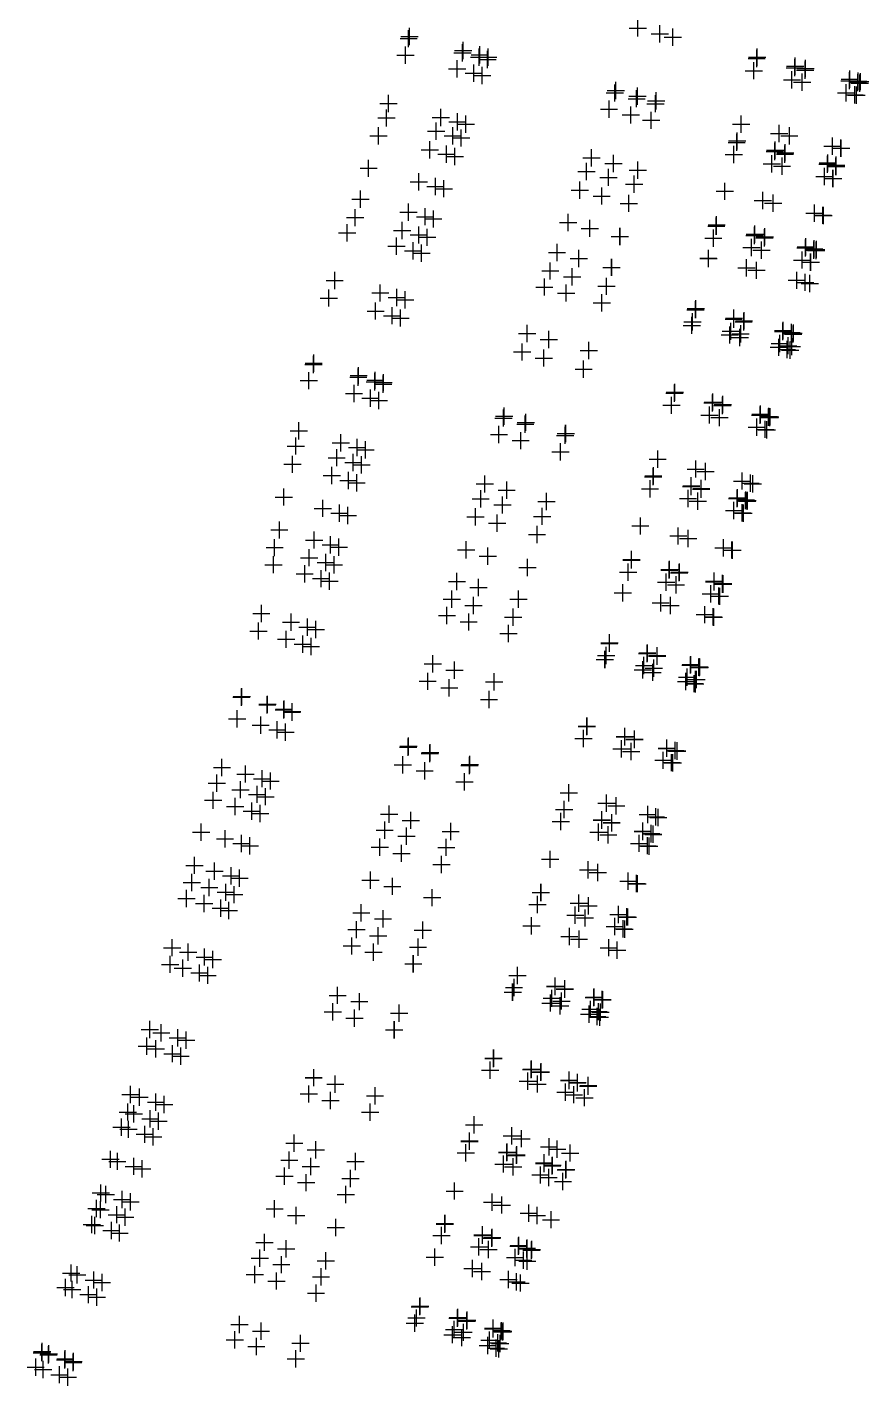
# Model space of a CAD drawing. Header units: metres. Extents: x 107442 to 107761, y 6433710 to 6434563.
# Drawn here: x 107638.7 to 107736.4, y 6434310.7 to 6434467.6 of the extents above; entities that cross this region are included whole.
import ezdxf

# ---------------------------------------------------------------- set-up
doc = ezdxf.new("R2010")
doc.units = ezdxf.units.M
doc.header["$PDMODE"] = 2
doc.header["$PDSIZE"] = 1

msp = doc.modelspace()

# ---------------------------------------------------------------- linework, layer by layer
for p in [(107709.6, 6434467.5, 91.49), (107683, 6434466.27, 89.82), (107683.11, 6434466.52, 89.81), (107712.14, 6434466.84, 92.15), (107713.65, 6434466.45, 91.6), (107713.66, 6434466.44, 92.19), (107713.66, 6434466.44, 92.19), (107713.66, 6434466.44, 92.19), (107713.66, 6434466.44, 92.19), (107682.63, 6434464.36, 89.77), (107689.25, 6434464.62, 88.2), (107689.25, 6434464.62, 88.2), (107689.34, 6434464.89, 88.2), (107689.34, 6434464.89, 88.2), (107691.27, 6434464.38, 87.7), (107691.27, 6434464.38, 87.7), (107691.18, 6434464.11, 87.7), (107691.18, 6434464.11, 87.7), (107692.15, 6434463.86, 87.7), (107692.15, 6434463.86, 87.7), (107692.24, 6434464.13, 87.7), (107692.24, 6434464.13, 87.7), (107723.39, 6434463.96, 92.32), (107723.39, 6434463.96, 92.32), (107723.39, 6434463.96, 92.32), (107723.39, 6434463.96, 92.32), (107723.39, 6434463.96, 91.73), (107723.43, 6434464.13, 92.32), (107723.43, 6434464.13, 92.32), (107723.43, 6434464.13, 92.32), (107723.43, 6434464.13, 92.32), (107723.43, 6434464.13, 91.73), (107727.82, 6434462.9, 92.25), (107727.86, 6434463.08, 92.25), (107729.04, 6434462.8, 91.64), (107688.63, 6434462.76, 88.22), (107688.63, 6434462.76, 88.22), (107690.56, 6434462.25, 87.72), (107690.56, 6434462.25, 87.72), (107691.52, 6434461.99, 87.72), (107691.52, 6434461.99, 87.72), (107723.05, 6434462.55, 92.33), (107723.05, 6434462.55, 92.33), (107723.05, 6434462.55, 92.33), (107723.05, 6434462.55, 92.33), (107723.06, 6434462.55, 91.74), (107727.48, 6434461.49, 92.27), (107729, 6434462.62, 91.65), (107734.15, 6434461.39, 89), (107734.15, 6434461.39, 89), (107734.2, 6434461.57, 89), (107734.2, 6434461.57, 89), (107735.17, 6434461.34, 89.5), (107735.17, 6434461.34, 89.5), (107735.42, 6434461.28, 89.62), (107706.93, 6434459.96, 91.52), (107707.03, 6434460.26, 91.52), (107728.67, 6434461.21, 91.66), (107733.78, 6434459.99, 89.03), (107733.78, 6434459.99, 89.03), (107734.76, 6434459.76, 89.53), (107734.76, 6434459.76, 89.53), (107734.96, 6434459.71, 89.63), (107735.12, 6434461.16, 89.5), (107735.12, 6434461.16, 89.5), (107735.36, 6434461.11, 89.62), (107680.66, 6434458.75, 89.86), (107706.25, 6434458.09, 91.53), (107709.46, 6434459.3, 92.18), (107709.57, 6434459.6, 92.18), (107711.64, 6434458.72, 92.24), (107711.64, 6434458.72, 92.24), (107711.64, 6434458.72, 92.24), (107711.64, 6434458.72, 92.24), (107711.64, 6434458.72, 91.65), (107711.72, 6434459.04, 92.23), (107711.72, 6434459.04, 92.23), (107711.72, 6434459.04, 92.23), (107711.72, 6434459.04, 92.23), (107711.72, 6434459.04, 91.64), (107680.43, 6434457.06, 89.79), (107686.73, 6434457.12, 88.28), (107686.73, 6434457.12, 88.28), (107688.67, 6434456.61, 87.78), (107688.67, 6434456.61, 87.78), (107708.79, 6434457.41, 92.19), (107711.13, 6434456.79, 92.25), (107711.13, 6434456.79, 92.25), (107711.13, 6434456.79, 92.25), (107711.13, 6434456.79, 92.25), (107711.13, 6434456.79, 91.66), (107679.5, 6434454.98, 89.87), (107686.19, 6434455.52, 88.3), (107686.19, 6434455.52, 88.3), (107688.12, 6434455, 87.8), (107688.12, 6434455, 87.8), (107689.63, 6434456.35, 87.78), (107689.63, 6434456.35, 87.78), (107721.57, 6434456.34, 92.39), (107721.57, 6434456.34, 92.39), (107721.57, 6434456.34, 92.39), (107721.58, 6434456.34, 92.39), (107721.58, 6434456.34, 91.8), (107726, 6434455.27, 92.33), (107727.18, 6434454.99, 91.72), (107685.46, 6434453.37, 88.32), (107685.46, 6434453.37, 88.32), (107689.09, 6434454.74, 87.8), (107689.09, 6434454.74, 87.8), (107721.07, 6434454.23, 92.41), (107721.07, 6434454.23, 92.41), (107721.07, 6434454.23, 92.41), (107721.07, 6434454.23, 92.41), (107721.07, 6434454.23, 91.82), (107721.11, 6434454.39, 92.4), (107721.11, 6434454.39, 92.41), (107721.11, 6434454.39, 92.41), (107721.11, 6434454.39, 92.4), (107721.11, 6434454.39, 91.82), (107732.17, 6434453.79, 89.16), (107732.17, 6434453.79, 89.16), (107733.14, 6434453.56, 89.66), (107733.14, 6434453.56, 89.66), (107733.21, 6434453.54, 89.7), (107687.39, 6434452.85, 87.82), (107687.39, 6434452.85, 87.82), (107688.36, 6434452.59, 87.82), (107688.36, 6434452.59, 87.82), (107704.22, 6434452.44, 91.56), (107720.73, 6434452.82, 92.42), (107720.73, 6434452.82, 92.42), (107720.73, 6434452.82, 92.42), (107720.73, 6434452.82, 92.42), (107720.73, 6434452.82, 91.83), (107725.49, 6434453.16, 92.35), (107725.53, 6434453.32, 92.35), (107726.67, 6434452.87, 91.74), (107726.71, 6434453.03, 91.74), (107731.65, 6434451.84, 89.2), (107731.65, 6434451.84, 89.2), (107678.36, 6434451.22, 89.87), (107703.65, 6434450.85, 91.57), (107706.76, 6434451.77, 92.22), (107709.59, 6434451.01, 91.7), (107709.6, 6434451.01, 92.29), (107709.6, 6434451.01, 92.29), (107709.6, 6434451.01, 92.29), (107709.6, 6434451.01, 92.29), (107725.15, 6434451.75, 92.36), (107726.33, 6434451.47, 91.76), (107731.24, 6434450.28, 89.23), (107731.24, 6434450.28, 89.23), (107731.61, 6434451.68, 89.2), (107731.61, 6434451.68, 89.2), (107732.58, 6434451.44, 89.7), (107732.58, 6434451.44, 89.7), (107732.6, 6434451.44, 89.71), (107732.62, 6434451.6, 89.7), (107732.62, 6434451.6, 89.7), (107732.63, 6434451.6, 89.69), (107684.18, 6434449.64, 88.36), (107684.18, 6434449.64, 88.36), (107686.11, 6434449.11, 87.86), (107686.11, 6434449.11, 87.86), (107687.08, 6434448.85, 87.86), (107687.08, 6434448.85, 87.86), (107702.86, 6434448.69, 91.58), (107706.18, 6434450.17, 92.22), (107709.16, 6434449.37, 92.3), (107709.16, 6434449.37, 92.3), (107709.16, 6434449.37, 92.3), (107709.16, 6434449.37, 92.3), (107709.16, 6434449.37, 91.71), (107732.21, 6434450.04, 89.73), (107732.21, 6434450.04, 89.73), (107732.28, 6434450.03, 89.76), (107677.41, 6434447.63, 89.84), (107705.4, 6434448, 92.23), (107708.56, 6434447.15, 92.32), (107708.56, 6434447.15, 91.73), (107708.57, 6434447.15, 92.32), (107708.57, 6434447.15, 92.32), (107708.57, 6434447.15, 92.32), (107719.69, 6434448.55, 92.46), (107719.69, 6434448.55, 92.46), (107719.69, 6434448.55, 92.46), (107719.69, 6434448.55, 92.46), (107719.69, 6434448.55, 91.87), (107724.11, 6434447.47, 92.4), (107725.29, 6434447.18, 91.8), (107682.98, 6434446.12, 88.4), (107682.98, 6434446.12, 88.4), (107684.91, 6434445.6, 87.9), (107684.91, 6434445.6, 87.9), (107730.11, 6434446, 89.32), (107730.11, 6434446, 89.32), (107731.08, 6434445.76, 89.82), (107731.08, 6434445.76, 89.82), (107731.13, 6434445.75, 89.84), (107676.8, 6434445.49, 89.83), (107682.24, 6434444, 88.42), (107682.24, 6434444, 88.42), (107685.87, 6434445.34, 87.9), (107685.87, 6434445.34, 87.9), (107701.5, 6434444.94, 91.6), (107704.03, 6434444.25, 92.25), (107718.7, 6434444.51, 92.49), (107718.71, 6434444.51, 92.49), (107718.71, 6434444.51, 92.49), (107718.71, 6434444.51, 92.49), (107718.71, 6434444.51, 91.9), (107718.74, 6434444.66, 92.49), (107718.74, 6434444.66, 92.49), (107718.74, 6434444.66, 92.49), (107718.74, 6434444.66, 92.49), (107718.74, 6434444.66, 91.9), (107675.87, 6434443.74, 89.93), (107684.17, 6434443.48, 87.92), (107684.17, 6434443.48, 87.92), (107685.14, 6434443.21, 87.92), (107685.14, 6434443.21, 87.92), (107707.52, 6434443.3, 91.75), (107707.53, 6434443.3, 92.34), (107707.53, 6434443.3, 92.34), (107707.53, 6434443.3, 92.34), (107707.53, 6434443.3, 92.34), (107718.36, 6434443.11, 92.51), (107718.36, 6434443.11, 92.51), (107718.36, 6434443.11, 92.51), (107718.36, 6434443.11, 92.51), (107718.36, 6434443.11, 91.92), (107723.13, 6434443.43, 92.44), (107723.16, 6434443.57, 92.44), (107724.3, 6434443.14, 91.84), (107724.33, 6434443.28, 91.84), (107681.6, 6434442.17, 88.44), (107681.6, 6434442.17, 88.44), (107683.53, 6434441.63, 87.94), (107683.53, 6434441.63, 87.94), (107684.49, 6434441.37, 87.94), (107684.49, 6434441.37, 87.94), (107700.22, 6434441.44, 91.62), (107722.78, 6434442.02, 92.46), (107723.95, 6434441.73, 91.86), (107729.04, 6434441.97, 89.4), (107729.04, 6434441.97, 89.4), (107729.08, 6434442.11, 89.4), (107729.08, 6434442.11, 89.4), (107730.01, 6434441.73, 89.9), (107730.01, 6434441.73, 89.9), (107730.05, 6434441.87, 89.9), (107730.05, 6434441.87, 89.9), (107730.28, 6434441.67, 89.76), (107730.28, 6434441.67, 89.76), (107730.28, 6434441.67, 89.76), (107730.31, 6434441.81, 89.76), (107730.31, 6434441.81, 89.76), (107730.31, 6434441.81, 89.76), (107699.44, 6434439.3, 91.63), (107702.75, 6434440.75, 92.27), (107706.55, 6434439.72, 92.37), (107706.55, 6434439.72, 91.78), (107706.56, 6434439.72, 92.37), (107706.56, 6434439.72, 92.37), (107706.56, 6434439.72, 92.37), (107717.78, 6434440.77, 92.53), (107717.78, 6434440.76, 92.53), (107717.78, 6434440.76, 92.53), (107717.78, 6434440.76, 92.53), (107717.79, 6434440.76, 91.94), (107722.2, 6434439.67, 92.48), (107723.37, 6434439.38, 91.88), (107728.66, 6434440.57, 89.43), (107728.66, 6434440.57, 89.43), (107729.64, 6434440.33, 89.93), (107729.64, 6434440.33, 89.93), (107729.67, 6434440.32, 89.95), (107674.42, 6434438.2, 89.87), (107701.97, 6434438.61, 92.28), (107728.04, 6434438.22, 89.48), (107728.04, 6434438.22, 89.48), (107729.01, 6434437.98, 89.98), (107729.01, 6434437.98, 89.98), (107729.01, 6434437.98, 89.98), (107729.55, 6434437.84, 89.7), (107729.55, 6434437.84, 89.7), (107673.74, 6434436.16, 89.94), (107679.71, 6434436.75, 88.5), (107679.71, 6434436.75, 88.5), (107681.63, 6434436.21, 88), (107681.63, 6434436.21, 88), (107698.75, 6434437.44, 91.64), (107701.28, 6434436.74, 92.29), (107705.95, 6434437.52, 91.8), (107705.96, 6434437.52, 92.39), (107705.96, 6434437.52, 92.39), (107705.96, 6434437.52, 92.39), (107705.96, 6434437.52, 92.39), (107679.17, 6434434.65, 88.53), (107679.17, 6434434.65, 88.53), (107682.6, 6434435.95, 88), (107682.6, 6434435.95, 88), (107705.43, 6434435.6, 92.4), (107705.43, 6434435.6, 92.4), (107705.43, 6434435.6, 92.4), (107705.43, 6434435.6, 92.4), (107705.43, 6434435.6, 91.81), (107716.3, 6434434.81, 92.59), (107716.3, 6434434.81, 92.59), (107716.3, 6434434.81, 92.59), (107716.3, 6434434.81, 92.59), (107716.31, 6434434.81, 92), (107716.33, 6434434.93, 92.59), (107716.33, 6434434.93, 92.59), (107716.33, 6434434.93, 92.59), (107716.33, 6434434.93, 92.59), (107716.34, 6434434.93, 92), (107681.09, 6434434.11, 88.03), (107681.09, 6434434.11, 88.03), (107682.05, 6434433.84, 88.03), (107682.05, 6434433.84, 88.03), (107715.85, 6434432.99, 92.61), (107715.85, 6434432.99, 92.61), (107715.85, 6434432.99, 92.61), (107715.85, 6434432.99, 92.61), (107715.85, 6434432.99, 92.02), (107715.95, 6434433.4, 92.6), (107715.95, 6434433.4, 92.6), (107715.95, 6434433.4, 92.6), (107715.95, 6434433.4, 92.6), (107715.95, 6434433.4, 92.01), (107720.72, 6434433.7, 92.55), (107720.75, 6434433.83, 92.55), (107721.88, 6434433.41, 91.95), (107721.92, 6434433.53, 91.95), (107696.75, 6434432.05, 91.67), (107720.26, 6434431.87, 92.57), (107720.37, 6434432.3, 92.56), (107721.43, 6434431.58, 91.97), (107721.53, 6434432, 91.96), (107726.44, 6434432.27, 89.6), (107726.44, 6434432.27, 89.6), (107726.47, 6434432.4, 89.6), (107726.47, 6434432.4, 89.6), (107727.41, 6434432.03, 90.1), (107727.41, 6434432.03, 90.1), (107727.44, 6434432.15, 90.1), (107727.44, 6434432.15, 90.1), (107727.62, 6434431.98, 89.99), (107727.66, 6434432.1, 89.99), (107696.16, 6434429.9, 91.69), (107699.28, 6434431.35, 92.33), (107703.91, 6434430.08, 91.86), (107703.91, 6434430.07, 92.45), (107703.91, 6434430.07, 92.45), (107703.91, 6434430.07, 92.45), (107703.91, 6434430.07, 92.45), (107725.94, 6434430.44, 89.64), (107725.94, 6434430.44, 89.64), (107726.06, 6434430.87, 89.63), (107726.06, 6434430.87, 89.63), (107726.91, 6434430.19, 90.14), (107726.91, 6434430.19, 90.14), (107726.91, 6434430.19, 90.14), (107727.03, 6434430.63, 90.13), (107727.03, 6434430.63, 90.13), (107727.28, 6434430.1, 89.95), (107727.28, 6434430.1, 89.95), (107727.47, 6434430.52, 89.9), (107671.95, 6434428.44, 89.98), (107671.98, 6434428.61, 89.98), (107698.69, 6434429.2, 92.34), (107677.16, 6434426.98, 88.62), (107677.16, 6434426.98, 88.62), (107677.2, 6434427.15, 88.62), (107677.2, 6434427.15, 88.62), (107703.31, 6434427.91, 91.87), (107703.31, 6434427.9, 92.46), (107703.31, 6434427.9, 92.46), (107703.31, 6434427.9, 92.46), (107703.31, 6434427.9, 92.46), (107671.42, 6434426.57, 90.01), (107679.08, 6434426.43, 88.12), (107679.08, 6434426.43, 88.12), (107679.13, 6434426.61, 88.12), (107679.13, 6434426.61, 88.12), (107680.04, 6434426.16, 88.12), (107680.04, 6434426.16, 88.12), (107680.09, 6434426.34, 88.12), (107680.09, 6434426.34, 88.12), (107713.88, 6434425.22, 92.69), (107713.89, 6434425.22, 92.69), (107713.89, 6434425.22, 92.69), (107713.89, 6434425.22, 92.69), (107713.89, 6434425.22, 92.1), (107676.66, 6434425.09, 88.65), (107676.66, 6434425.09, 88.65), (107678.58, 6434424.54, 88.15), (107678.58, 6434424.54, 88.15), (107679.54, 6434424.27, 88.15), (107679.54, 6434424.27, 88.15), (107713.5, 6434423.71, 92.7), (107713.5, 6434423.71, 92.7), (107713.5, 6434423.71, 92.7), (107713.5, 6434423.71, 92.7), (107713.5, 6434423.71, 92.11), (107713.86, 6434425.11, 92.69), (107713.86, 6434425.11, 92.69), (107713.86, 6434425.11, 92.69), (107713.86, 6434425.11, 92.69), (107713.86, 6434425.11, 92.1), (107718.27, 6434423.98, 92.65), (107718.3, 6434424.09, 92.65), (107719.43, 6434423.68, 92.06), (107719.46, 6434423.79, 92.05), (107694.02, 6434422.23, 91.75), (107694.08, 6434422.44, 91.75), (107717.91, 6434422.58, 92.67), (107719.07, 6434422.28, 92.07), (107723.8, 6434422.57, 89.8), (107723.8, 6434422.57, 89.8), (107723.83, 6434422.67, 89.8), (107723.83, 6434422.67, 89.8), (107724.77, 6434422.32, 90.3), (107724.77, 6434422.32, 90.3), (107724.8, 6434422.42, 90.3), (107724.8, 6434422.42, 90.3), (107724.92, 6434422.28, 90.38), (107724.95, 6434422.39, 90.38), (107670.26, 6434420.75, 89.98), (107696.54, 6434421.52, 92.41), (107696.6, 6434421.73, 92.41), (107701.22, 6434420.44, 91.94), (107701.23, 6434420.44, 92.52), (107701.23, 6434420.44, 92.53), (107701.23, 6434420.44, 92.53), (107701.23, 6434420.44, 92.52), (107723.41, 6434421.17, 89.83), (107723.41, 6434421.17, 89.83), (107724.38, 6434420.92, 90.33), (107724.38, 6434420.92, 90.33), (107724.57, 6434420.87, 90.42), (107669.91, 6434418.98, 89.97), (107675.12, 6434419.36, 88.72), (107675.12, 6434419.36, 88.72), (107693.48, 6434420.32, 91.77), (107696, 6434419.61, 92.42), (107701.16, 6434420.22, 91.94), (107701.17, 6434420.22, 92.53), (107701.17, 6434420.22, 92.53), (107701.17, 6434420.22, 92.53), (107701.17, 6434420.22, 92.53), (107674.65, 6434417.63, 88.74), (107674.65, 6434417.63, 88.74), (107677.04, 6434418.81, 88.22), (107677.04, 6434418.81, 88.22), (107678.01, 6434418.53, 88.22), (107678.01, 6434418.53, 88.22), (107700.62, 6434418.3, 91.95), (107700.63, 6434418.3, 92.54), (107700.63, 6434418.3, 92.54), (107700.63, 6434418.3, 92.54), (107700.63, 6434418.3, 92.54), (107711.9, 6434417.45, 92.77), (107711.9, 6434417.45, 92.77), (107711.9, 6434417.45, 92.77), (107711.9, 6434417.45, 92.77), (107711.9, 6434417.45, 92.18), (107669.53, 6434416.86, 89.95), (107676.58, 6434417.08, 88.24), (107676.58, 6434417.08, 88.24), (107677.54, 6434416.8, 88.24), (107677.54, 6434416.8, 88.24), (107716.31, 6434416.31, 92.74), (107717.46, 6434416.02, 92.15), (107674.09, 6434415.55, 88.77), (107674.09, 6434415.55, 88.77), (107676.01, 6434414.99, 88.27), (107676.01, 6434414.99, 88.27), (107676.97, 6434414.72, 88.27), (107676.97, 6434414.72, 88.27), (107691.85, 6434414.58, 91.82), (107711.37, 6434415.42, 92.79), (107711.38, 6434415.42, 92.79), (107711.38, 6434415.42, 92.79), (107711.38, 6434415.42, 92.79), (107711.38, 6434415.42, 92.2), (107711.4, 6434415.51, 92.79), (107711.4, 6434415.51, 92.79), (107711.4, 6434415.51, 92.79), (107711.4, 6434415.51, 92.79), (107711.4, 6434415.51, 92.2), (107715.78, 6434414.28, 92.77), (107715.8, 6434414.37, 92.76), (107721.7, 6434414.92, 89.96), (107721.7, 6434414.92, 89.96), (107722.67, 6434414.67, 90.46), (107722.67, 6434414.67, 90.46), (107722.95, 6434414.6, 90.6), (107668.52, 6434413.06, 89.99), (107691.36, 6434412.86, 91.83), (107694.38, 6434413.86, 92.47), (107711.01, 6434414.02, 92.8), (107711.01, 6434414.02, 92.81), (107711.01, 6434414.02, 92.81), (107711.01, 6434414.02, 92.8), (107711.01, 6434414.02, 92.22), (107715.42, 6434412.88, 92.78), (107716.57, 6434412.58, 92.19), (107716.94, 6434413.98, 92.17), (107716.96, 6434414.07, 92.17), (107721.13, 6434412.89, 90), (107721.13, 6434412.89, 90), (107721.16, 6434412.98, 90), (107721.16, 6434412.98, 90), (107722.1, 6434412.64, 90.5), (107722.1, 6434412.64, 90.5), (107722.13, 6434412.72, 90.5), (107722.13, 6434412.72, 90.5), (107722.29, 6434412.59, 90.6), (107722.32, 6434412.67, 90.6), (107673.05, 6434411.75, 88.81), (107673.05, 6434411.75, 88.81), (107674.97, 6434411.19, 88.31), (107674.97, 6434411.19, 88.31), (107693.88, 6434412.14, 92.49), (107698.99, 6434412.54, 92.59), (107698.99, 6434412.54, 92), (107699, 6434412.54, 92.59), (107699, 6434412.54, 92.59), (107699, 6434412.54, 92.59), (107720.75, 6434411.49, 90.03), (107720.75, 6434411.49, 90.03), (107721.71, 6434411.24, 90.53), (107721.71, 6434411.24, 90.53), (107721.85, 6434411.2, 90.6), (107675.93, 6434410.91, 88.31), (107675.93, 6434410.91, 88.31), (107690.76, 6434410.76, 91.85), (107693.28, 6434410.03, 92.51), (107698.5, 6434410.82, 92.61), (107698.5, 6434410.82, 92.61), (107698.5, 6434410.82, 92.61), (107698.5, 6434410.82, 92.61), (107698.5, 6434410.82, 92.02), (107709.89, 6434409.7, 92.85), (107709.89, 6434409.7, 92.85), (107709.89, 6434409.7, 92.85), (107709.89, 6434409.7, 92.85), (107709.89, 6434409.7, 92.26), (107668, 6434409.24, 89.91), (107672.03, 6434408.07, 88.86), (107672.03, 6434408.07, 88.86), (107697.9, 6434408.71, 92.04), (107697.9, 6434408.7, 92.63), (107697.9, 6434408.7, 92.63), (107697.9, 6434408.7, 92.63), (107697.9, 6434408.7, 92.63), (107714.29, 6434408.54, 92.83), (107715.44, 6434408.24, 92.24), (107667.45, 6434407.19, 89.93), (107673.95, 6434407.52, 88.36), (107673.95, 6434407.52, 88.36), (107674.91, 6434407.24, 88.36), (107674.91, 6434407.24, 88.36), (107689.67, 6434406.94, 91.89), (107719.54, 6434407.16, 90.12), (107719.54, 6434407.16, 90.12), (107720.51, 6434406.91, 90.62), (107720.51, 6434406.91, 90.62), (107720.58, 6434406.89, 90.65), (107667.33, 6434405.21, 89.85), (107671.46, 6434406.02, 88.89), (107671.46, 6434406.02, 88.89), (107673.38, 6434405.46, 88.39), (107673.38, 6434405.46, 88.39), (107674.34, 6434405.18, 88.39), (107674.34, 6434405.18, 88.39), (107692.18, 6434406.21, 92.55), (107696.79, 6434404.87, 92.08), (107696.8, 6434404.87, 92.66), (107696.8, 6434404.87, 92.67), (107696.8, 6434404.87, 92.67), (107696.8, 6434404.87, 92.66), (107708.85, 6434405.75, 92.9), (107708.85, 6434405.75, 92.9), (107708.85, 6434405.75, 92.9), (107708.85, 6434405.75, 92.9), (107708.85, 6434405.75, 92.31), (107708.87, 6434405.82, 92.9), (107708.87, 6434405.82, 92.9), (107708.87, 6434405.82, 92.9), (107708.87, 6434405.82, 92.9), (107708.87, 6434405.82, 92.31), (107670.94, 6434404.15, 88.91), (107670.94, 6434404.15, 88.91), (107672.86, 6434403.59, 88.41), (107672.86, 6434403.59, 88.41), (107673.82, 6434403.3, 88.41), (107673.82, 6434403.3, 88.41), (107688.61, 6434403.27, 91.92), (107708.48, 6434404.35, 92.91), (107708.48, 6434404.35, 92.91), (107708.48, 6434404.35, 92.91), (107708.48, 6434404.35, 92.91), (107708.48, 6434404.35, 92.32), (107712.88, 6434403.18, 92.9), (107713.25, 6434404.59, 92.88), (107713.27, 6434404.66, 92.88), (107714.4, 6434404.28, 92.29), (107714.42, 6434404.35, 92.29), (107718.44, 6434403.22, 90.2), (107718.44, 6434403.22, 90.2), (107718.46, 6434403.29, 90.2), (107718.46, 6434403.29, 90.2), (107691.12, 6434402.55, 92.58), (107707.85, 6434401.95, 92.94), (107707.85, 6434401.95, 92.94), (107707.85, 6434401.95, 92.94), (107707.85, 6434401.95, 92.94), (107707.85, 6434401.94, 92.35), (107714.03, 6434402.88, 92.31), (107718.05, 6434401.82, 90.23), (107718.05, 6434401.82, 90.23), (107719.41, 6434402.96, 90.7), (107719.41, 6434402.96, 90.7), (107719.43, 6434403.03, 90.7), (107719.43, 6434403.03, 90.7), (107719.49, 6434402.94, 90.74), (107719.51, 6434403.01, 90.74), (107688, 6434401.2, 91.94), (107690.52, 6434400.47, 92.6), (107695.73, 6434401.21, 92.11), (107695.74, 6434401.21, 92.7), (107695.74, 6434401.21, 92.7), (107695.74, 6434401.21, 92.7), (107695.74, 6434401.21, 92.7), (107712.25, 6434400.77, 92.93), (107713.39, 6434400.47, 92.34), (107719.01, 6434401.57, 90.73), (107719.01, 6434401.57, 90.73), (107719.11, 6434401.54, 90.78), (107665.91, 6434399.54, 89.88), (107669.35, 6434398.53, 88.98), (107669.35, 6434398.53, 88.98), (107687.45, 6434399.3, 91.96), (107689.97, 6434398.56, 92.62), (107695.13, 6434399.12, 92.72), (107695.13, 6434399.12, 92.72), (107695.13, 6434399.12, 92.72), (107695.13, 6434399.12, 92.13), (107695.14, 6434399.12, 92.72), (107717.37, 6434399.41, 90.28), (107717.37, 6434399.41, 90.28), (107718.34, 6434399.15, 90.78), (107718.34, 6434399.15, 90.78), (107718.41, 6434399.13, 90.82), (107665.57, 6434397.51, 89.85), (107671.27, 6434397.97, 88.48), (107671.27, 6434397.97, 88.48), (107672.23, 6434397.69, 88.48), (107672.23, 6434397.69, 88.48), (107694.57, 6434397.21, 92.15), (107694.58, 6434397.21, 92.74), (107694.58, 6434397.21, 92.74), (107694.58, 6434397.21, 92.74), (107694.58, 6434397.21, 92.74), (107668.79, 6434396.55, 89.01), (107668.79, 6434396.55, 89.01), (107670.71, 6434395.98, 88.51), (107670.71, 6434395.98, 88.51), (107671.67, 6434395.7, 88.51), (107671.67, 6434395.7, 88.51), (107706.29, 6434396.08, 93.01), (107706.29, 6434396.08, 93.01), (107706.29, 6434396.08, 93.01), (107706.29, 6434396.08, 93.01), (107706.29, 6434396.08, 92.42), (107706.3, 6434396.14, 93.01), (107706.3, 6434396.14, 93.01), (107706.3, 6434396.14, 93.01), (107706.3, 6434396.14, 93.01), (107706.3, 6434396.14, 92.42), (107705.78, 6434394.2, 93.03), (107705.78, 6434394.2, 93.03), (107705.78, 6434394.2, 93.03), (107705.78, 6434394.2, 93.03), (107705.79, 6434394.2, 92.44), (107705.91, 6434394.68, 93.03), (107705.91, 6434394.68, 93.03), (107705.91, 6434394.68, 93.03), (107705.91, 6434394.68, 93.03), (107705.91, 6434394.68, 92.44), (107710.68, 6434394.9, 93), (107710.7, 6434394.96, 93), (107711.83, 6434394.6, 92.41), (107711.84, 6434394.65, 92.41), (107685.81, 6434393.7, 92.02), (107688.32, 6434392.96, 92.67), (107710.18, 6434393.01, 93.03), (107710.31, 6434393.5, 93.02), (107711.32, 6434392.71, 92.44), (107711.45, 6434393.2, 92.43), (107715.71, 6434393.56, 90.4), (107715.71, 6434393.56, 90.4), (107715.73, 6434393.61, 90.4), (107715.73, 6434393.61, 90.4), (107716.68, 6434393.3, 90.9), (107716.68, 6434393.3, 90.9), (107716.7, 6434393.35, 90.9), (107716.7, 6434393.35, 90.9), (107716.77, 6434393.27, 90.95), (107716.79, 6434393.33, 90.95), (107685.21, 6434391.67, 92.04), (107687.72, 6434390.92, 92.69), (107692.93, 6434391.61, 92.79), (107692.93, 6434391.61, 92.79), (107692.93, 6434391.61, 92.79), (107692.93, 6434391.61, 92.79), (107692.93, 6434391.61, 92.2), (107715.18, 6434391.66, 90.44), (107715.18, 6434391.66, 90.44), (107715.32, 6434392.16, 90.43), (107715.32, 6434392.16, 90.43), (107716.14, 6434391.4, 90.94), (107716.14, 6434391.4, 90.94), (107716.27, 6434391.37, 91.01), (107716.28, 6434391.9, 90.93), (107716.28, 6434391.9, 90.93), (107716.41, 6434391.87, 90.99), (107663.59, 6434389.84, 89.88), (107663.63, 6434389.89, 89.88), (107692.33, 6434389.56, 92.81), (107692.33, 6434389.56, 92.81), (107692.33, 6434389.56, 92.81), (107692.33, 6434389.56, 92.81), (107692.33, 6434389.56, 92.22), (107666.6, 6434388.94, 89.1), (107666.6, 6434388.94, 89.1), (107666.62, 6434389, 89.1), (107666.62, 6434389, 89.1), (107668.51, 6434388.36, 88.6), (107668.51, 6434388.36, 88.6), (107668.54, 6434388.43, 88.6), (107668.54, 6434388.43, 88.6), (107669.47, 6434388.08, 88.6), (107669.47, 6434388.08, 88.6), (107669.49, 6434388.15, 88.6), (107669.49, 6434388.15, 88.6), (107663.09, 6434387.33, 89.82), (107665.83, 6434386.57, 89.11), (107665.83, 6434386.57, 89.11), (107667.76, 6434386.03, 88.61), (107667.76, 6434386.03, 88.61), (107703.68, 6434386.43, 93.13), (107703.68, 6434386.43, 93.13), (107703.68, 6434386.43, 93.13), (107703.68, 6434386.43, 93.13), (107703.69, 6434386.46, 93.13), (107703.69, 6434386.46, 93.13), (107703.69, 6434386.46, 93.13), (107703.69, 6434386.46, 93.13), (107703.69, 6434386.43, 92.54), (107703.7, 6434386.46, 92.54), (107668.72, 6434385.77, 88.61), (107668.72, 6434385.77, 88.61), (107703.3, 6434385.03, 93.15), (107703.3, 6434385.03, 93.15), (107703.3, 6434385.03, 93.15), (107703.3, 6434385.03, 93.15), (107703.3, 6434385.03, 92.56), (107708.07, 6434385.22, 93.13), (107708.08, 6434385.26, 93.13), (107709.21, 6434384.91, 92.54), (107709.22, 6434384.95, 92.54), (107682.94, 6434384.04, 92.12), (107682.97, 6434384.14, 92.12), (107685.45, 6434383.29, 92.77), (107685.49, 6434383.39, 92.77), (107707.69, 6434383.83, 93.15), (107708.83, 6434383.52, 92.56), (107712.95, 6434383.89, 90.6), (107712.95, 6434383.89, 90.6), (107712.97, 6434383.93, 90.6), (107712.97, 6434383.93, 90.6), (107713.92, 6434383.62, 91.1), (107713.92, 6434383.62, 91.1), (107713.93, 6434383.66, 91.1), (107713.93, 6434383.66, 91.1), (107714.16, 6434383.56, 91.22), (107714.17, 6434383.6, 91.22), (107661.34, 6434381.67, 89.84), (107682.33, 6434381.99, 92.14), (107684.86, 6434381.28, 92.8), (107690.05, 6434381.91, 92.3), (107690.06, 6434381.91, 92.89), (107690.06, 6434381.91, 92.89), (107690.06, 6434381.91, 92.89), (107690.06, 6434381.91, 92.89), (107690.09, 6434382.02, 92.89), (107690.09, 6434382.02, 92.89), (107690.09, 6434382.02, 92.89), (107690.09, 6434382.02, 92.89), (107690.09, 6434382.02, 92.3), (107712.55, 6434382.5, 90.63), (107712.55, 6434382.5, 90.63), (107713.52, 6434382.23, 91.13), (107713.52, 6434382.23, 91.13), (107713.65, 6434382.2, 91.2), (107660.73, 6434379.86, 89.86), (107664.07, 6434380.91, 89.13), (107664.07, 6434380.91, 89.13), (107665.99, 6434380.37, 88.63), (107665.99, 6434380.37, 88.63), (107666.96, 6434380.1, 88.63), (107666.96, 6434380.1, 88.63), (107689.48, 6434380, 92.91), (107689.48, 6434380, 92.92), (107689.48, 6434380, 92.91), (107689.48, 6434380, 92.33), (107689.49, 6434380, 92.92), (107663.5, 6434379.09, 89.14), (107663.5, 6434379.09, 89.14), (107665.42, 6434378.55, 88.64), (107665.42, 6434378.55, 88.64), (107666.39, 6434378.28, 88.64), (107666.39, 6434378.28, 88.64), (107701.58, 6434378.73, 93.23), (107701.58, 6434378.73, 93.23), (107701.58, 6434378.73, 93.23), (107701.58, 6434378.73, 93.23), (107701.58, 6434378.73, 92.64), (107660.33, 6434377.86, 89.81), (107662.88, 6434377.14, 89.15), (107662.88, 6434377.14, 89.15), (107664.81, 6434376.6, 88.65), (107664.81, 6434376.6, 88.65), (107701.04, 6434376.8, 93.25), (107701.04, 6434376.8, 93.25), (107701.04, 6434376.8, 93.25), (107701.04, 6434376.78, 93.25), (107701.04, 6434376.78, 93.25), (107701.04, 6434376.78, 93.25), (107701.04, 6434376.78, 93.25), (107701.04, 6434376.78, 92.66), (107701.05, 6434376.8, 93.25), (107701.05, 6434376.8, 92.66), (107705.97, 6434377.52, 93.24), (107707.1, 6434377.21, 92.65), (107665.77, 6434376.33, 88.65), (107665.77, 6434376.33, 88.65), (107680.73, 6434376.24, 92.21), (107683.26, 6434375.53, 92.86), (107700.65, 6434375.39, 93.27), (107700.65, 6434375.39, 93.27), (107700.65, 6434375.39, 93.27), (107700.65, 6434375.39, 93.27), (107700.65, 6434375.39, 92.68), (107705.43, 6434375.59, 93.26), (107705.43, 6434375.56, 93.26), (107706.56, 6434375.27, 92.67), (107706.56, 6434375.25, 92.67), (107710.74, 6434376.21, 90.76), (107710.74, 6434376.21, 90.76), (107711.7, 6434375.94, 91.26), (107711.7, 6434375.94, 91.26), (107711.97, 6434375.87, 91.4), (107658.93, 6434374.17, 89.88), (107661.69, 6434373.39, 89.16), (107661.69, 6434373.39, 89.16), (107680.22, 6434374.4, 92.23), (107682.74, 6434373.7, 92.89), (107687.88, 6434374.24, 92.98), (107687.88, 6434374.24, 92.98), (107687.88, 6434374.24, 92.98), (107687.88, 6434374.24, 92.98), (107687.88, 6434374.24, 92.39), (107705.04, 6434374.17, 93.28), (107706.17, 6434373.85, 92.69), (107710.17, 6434374.25, 90.8), (107710.17, 6434374.25, 90.8), (107710.18, 6434374.27, 90.8), (107710.18, 6434374.27, 90.8), (107711.13, 6434373.98, 91.3), (107711.13, 6434373.98, 91.3), (107711.14, 6434374, 91.3), (107711.14, 6434374, 91.3), (107711.39, 6434373.93, 91.43), (107711.39, 6434373.91, 91.43), (107663.61, 6434372.84, 88.66), (107663.61, 6434372.84, 88.66), (107664.57, 6434372.57, 88.66), (107664.57, 6434372.57, 88.66), (107679.66, 6434372.41, 92.26), (107687.37, 6434372.4, 93.01), (107687.37, 6434372.4, 93.01), (107687.37, 6434372.4, 93.01), (107687.37, 6434372.4, 93.01), (107687.37, 6434372.4, 92.42), (107709.76, 6434372.86, 90.83), (107709.76, 6434372.86, 90.83), (107710.73, 6434372.59, 91.33), (107710.73, 6434372.59, 91.33), (107710.91, 6434372.54, 91.43), (107658.15, 6434370.31, 89.79), (107682.18, 6434371.7, 92.91), (107686.8, 6434370.4, 92.44), (107686.81, 6434370.4, 93.03), (107686.81, 6434370.4, 93.03), (107686.81, 6434370.4, 93.03), (107686.81, 6434370.4, 93.03), (107699.43, 6434371.01, 93.33), (107699.44, 6434371.01, 93.33), (107699.44, 6434371.01, 93.33), (107699.44, 6434371.01, 93.33), (107699.44, 6434371.01, 92.74), (107660.48, 6434369.64, 89.18), (107660.48, 6434369.64, 89.18), (107662.41, 6434369.1, 88.68), (107662.41, 6434369.1, 88.68), (107663.37, 6434368.82, 88.68), (107663.37, 6434368.82, 88.68), (107703.82, 6434369.78, 93.34), (107704.95, 6434369.47, 92.76), (107657.84, 6434368.31, 89.71), (107659.87, 6434367.73, 89.19), (107659.87, 6434367.73, 89.19), (107661.79, 6434367.18, 88.69), (107661.79, 6434367.18, 88.69), (107678.58, 6434368.59, 92.31), (107681.11, 6434367.87, 92.96), (107698.35, 6434367.15, 93.38), (107698.35, 6434367.15, 93.38), (107698.35, 6434367.15, 93.38), (107698.35, 6434367.15, 93.38), (107698.35, 6434367.15, 93.38), (107698.35, 6434367.15, 93.38), (107698.35, 6434367.15, 93.38), (107698.36, 6434367.15, 93.38), (107698.36, 6434367.15, 92.79), (107698.36, 6434367.15, 92.79), (107708.49, 6434368.48, 90.92), (107708.49, 6434368.48, 90.92), (107709.45, 6434368.21, 91.42), (107709.45, 6434368.21, 91.42), (107709.57, 6434368.18, 91.48), (107657.23, 6434366.47, 89.72), (107659.26, 6434365.89, 89.2), (107659.26, 6434365.89, 89.2), (107662.75, 6434366.91, 88.69), (107662.75, 6434366.91, 88.69), (107685.72, 6434366.56, 92.49), (107685.73, 6434366.56, 93.08), (107685.73, 6434366.56, 93.08), (107685.73, 6434366.56, 93.08), (107685.73, 6434366.56, 93.08), (107697.96, 6434365.76, 93.4), (107697.96, 6434365.76, 93.4), (107697.96, 6434365.76, 93.4), (107697.96, 6434365.75, 93.4), (107697.96, 6434365.75, 92.81), (107702.74, 6434365.92, 93.4), (107702.74, 6434365.91, 93.4), (107703.86, 6434365.6, 92.81), (107703.86, 6434365.6, 92.81), (107661.19, 6434365.33, 88.7), (107661.19, 6434365.33, 88.7), (107662.15, 6434365.06, 88.7), (107662.15, 6434365.06, 88.7), (107677.51, 6434364.81, 92.35), (107680.03, 6434364.09, 93.01), (107702.34, 6434364.52, 93.42), (107703.47, 6434364.2, 92.83), (107707.35, 6434364.62, 91), (107707.35, 6434364.62, 91), (107707.35, 6434364.61, 91), (107707.35, 6434364.61, 91), (107708.32, 6434364.35, 91.5), (107708.32, 6434364.35, 91.5), (107708.32, 6434364.34, 91.5), (107708.32, 6434364.34, 91.5), (107708.43, 6434364.31, 91.56), (107708.43, 6434364.31, 91.56), (107676.95, 6434362.85, 92.38), (107684.65, 6434362.78, 93.13), (107684.65, 6434362.78, 93.13), (107684.65, 6434362.78, 93.13), (107684.65, 6434362.78, 93.13), (107684.65, 6434362.78, 92.54), (107697.27, 6434363.3, 93.43), (107697.27, 6434363.3, 93.43), (107697.27, 6434363.3, 93.43), (107697.27, 6434363.3, 93.43), (107697.27, 6434363.3, 92.84), (107706.94, 6434363.22, 91.03), (107706.94, 6434363.22, 91.03), (107707.91, 6434362.95, 91.53), (107707.91, 6434362.95, 91.53), (107708.07, 6434362.91, 91.61), (107676.41, 6434360.95, 92.41), (107679.47, 6434362.13, 93.04), (107684.09, 6434360.81, 93.16), (107684.09, 6434360.81, 93.16), (107684.09, 6434360.81, 93.16), (107684.09, 6434360.81, 93.16), (107684.09, 6434360.81, 92.57), (107701.65, 6434362.05, 93.45), (107702.77, 6434361.73, 92.87), (107655.56, 6434360.75, 89.7), (107657.41, 6434360.22, 89.22), (107657.41, 6434360.22, 89.22), (107659.33, 6434359.67, 88.72), (107659.33, 6434359.67, 88.72), (107660.29, 6434359.39, 88.72), (107660.29, 6434359.39, 88.72), (107678.93, 6434360.22, 93.06), (107706.22, 6434360.75, 91.08), (107706.22, 6434360.75, 91.08), (107707.18, 6434360.48, 91.58), (107707.18, 6434360.48, 91.58), (107707.2, 6434360.47, 91.59), (107655.33, 6434358.82, 89.61), (107656.8, 6434358.38, 89.23), (107656.8, 6434358.38, 89.23), (107658.72, 6434357.82, 88.73), (107658.72, 6434357.82, 88.73), (107683.54, 6434358.89, 93.18), (107683.54, 6434358.89, 93.18), (107683.54, 6434358.89, 93.18), (107683.54, 6434358.89, 92.59), (107683.55, 6434358.89, 93.18), (107659.68, 6434357.54, 88.73), (107659.68, 6434357.54, 88.73), (107695.23, 6434356.14, 93.53), (107695.23, 6434356.13, 93.53), (107695.23, 6434356.13, 93.53), (107695.23, 6434356.13, 93.53), (107695.23, 6434356.13, 92.94), (107695.62, 6434357.51, 93.52), (107695.63, 6434357.53, 93.51), (107695.63, 6434357.53, 93.52), (107695.63, 6434357.53, 93.51), (107695.63, 6434357.53, 93.51), (107695.63, 6434357.53, 92.92), (107695.63, 6434357.51, 93.51), (107695.63, 6434357.51, 93.52), (107695.63, 6434357.51, 93.51), (107695.63, 6434357.51, 92.93), (107700, 6434356.26, 93.54), (107700.01, 6434356.28, 93.54), (107674.76, 6434355.22, 92.48), (107695.07, 6434355.59, 93.54), (107695.07, 6434355.59, 93.54), (107695.07, 6434355.59, 93.54), (107695.08, 6434355.59, 93.54), (107695.08, 6434355.59, 92.95), (107699.61, 6434354.88, 93.56), (107700.73, 6434354.56, 92.98), (107701.12, 6434355.94, 92.96), (107701.13, 6434355.97, 92.96), (107704.5, 6434354.98, 91.2), (107704.5, 6434354.98, 91.2), (107704.51, 6434355, 91.2), (107704.51, 6434355, 91.2), (107705.46, 6434354.7, 91.7), (107705.46, 6434354.7, 91.7), (107705.47, 6434354.73, 91.7), (107705.47, 6434354.73, 91.7), (107705.51, 6434354.69, 91.73), (107705.52, 6434354.72, 91.73), (107674.21, 6434353.31, 92.51), (107677.28, 6434354.49, 93.14), (107681.89, 6434353.17, 92.67), (107681.89, 6434353.16, 93.26), (107681.9, 6434353.16, 93.26), (107681.9, 6434353.16, 93.26), (107681.9, 6434353.16, 93.26), (107699.45, 6434354.33, 93.57), (107700.57, 6434354.01, 92.99), (107703.93, 6434353.04, 91.24), (107703.93, 6434353.04, 91.24), (107704.09, 6434353.6, 91.23), (107704.09, 6434353.6, 91.23), (107705.05, 6434353.33, 91.73), (107705.05, 6434353.33, 91.73), (107705.05, 6434353.33, 91.73), (107705.27, 6434353.27, 91.62), (107705.27, 6434353.27, 91.62), (107676.73, 6434352.57, 93.17), (107704.89, 6434352.76, 91.74), (107704.89, 6434352.76, 91.74), (107705.19, 6434352.67, 91.58), (107652.95, 6434351.25, 89.61), (107652.96, 6434351.26, 89.61), (107654.3, 6434350.87, 89.26), (107654.3, 6434350.87, 89.26), (107654.3, 6434350.86, 89.26), (107654.3, 6434350.86, 89.26), (107656.22, 6434350.3, 88.76), (107656.22, 6434350.3, 88.76), (107656.22, 6434350.29, 88.76), (107656.22, 6434350.29, 88.76), (107657.17, 6434350.01, 88.76), (107657.17, 6434350.01, 88.76), (107657.18, 6434350.02, 88.76), (107657.18, 6434350.02, 88.76), (107681.33, 6434351.23, 92.7), (107681.34, 6434351.23, 93.29), (107681.34, 6434351.23, 93.29), (107681.34, 6434351.23, 93.29), (107681.34, 6434351.23, 93.29), (107652.6, 6434349.33, 89.55), (107653.67, 6434349.02, 89.27), (107653.67, 6434349.02, 89.27), (107655.59, 6434348.45, 88.77), (107655.59, 6434348.45, 88.77), (107656.55, 6434348.16, 88.77), (107656.55, 6434348.16, 88.77), (107692.85, 6434347.89, 93.65), (107692.86, 6434347.92, 93.65), (107692.86, 6434347.92, 93.65), (107692.86, 6434347.92, 93.65), (107692.86, 6434347.89, 93.65), (107692.86, 6434347.89, 93.65), (107692.86, 6434347.89, 93.65), (107692.86, 6434347.89, 93.06), (107692.87, 6434347.92, 93.65), (107692.87, 6434347.92, 93.06), (107671.98, 6434345.67, 92.62), (107671.98, 6434345.66, 92.62), (107692.46, 6434346.53, 93.67), (107692.46, 6434346.53, 93.67), (107692.46, 6434346.53, 93.67), (107692.46, 6434346.53, 93.67), (107692.46, 6434346.53, 93.08), (107696.83, 6434345.25, 93.71), (107697.23, 6434346.61, 93.69), (107697.24, 6434346.66, 93.69), (107698.34, 6434346.29, 93.11), (107698.36, 6434346.34, 93.11), (107701.62, 6434345.33, 91.4), (107701.62, 6434345.33, 91.4), (107701.63, 6434345.39, 91.4), (107701.63, 6434345.39, 91.4), (107702.6, 6434345.11, 91.9), (107702.6, 6434345.11, 91.9), (107650.72, 6434343.71, 89.56), (107671.42, 6434343.77, 92.64), (107674.49, 6434344.93, 93.27), (107674.49, 6434344.92, 93.27), (107679.1, 6434343.57, 93.39), (107679.1, 6434343.57, 93.39), (107679.1, 6434343.57, 93.39), (107679.1, 6434343.57, 93.39), (107679.1, 6434343.57, 92.8), (107679.1, 6434343.56, 93.39), (107679.1, 6434343.56, 93.39), (107679.1, 6434343.56, 93.39), (107679.1, 6434343.56, 93.39), (107679.1, 6434343.56, 92.8), (107697.95, 6434344.93, 93.13), (107701.21, 6434343.97, 91.43), (107701.21, 6434343.97, 91.43), (107702.17, 6434343.69, 91.93), (107702.17, 6434343.69, 91.93), (107702.58, 6434345.05, 91.9), (107702.58, 6434345.05, 91.9), (107703.83, 6434344.69, 91.25), (107703.85, 6434344.75, 91.25), (107651.77, 6434343.4, 89.29), (107651.77, 6434343.4, 89.29), (107653.68, 6434342.83, 88.79), (107653.68, 6434342.83, 88.79), (107654.64, 6434342.54, 88.79), (107654.64, 6434342.54, 88.79), (107673.93, 6434343.02, 93.3), (107703.4, 6434343.34, 91.29), (107650.41, 6434341.68, 89.48), (107651.11, 6434341.47, 89.3), (107651.11, 6434341.47, 89.3), (107653.02, 6434340.9, 88.8), (107653.02, 6434340.9, 88.8), (107653.98, 6434340.62, 88.8), (107653.98, 6434340.62, 88.8), (107678.54, 6434341.66, 93.42), (107678.54, 6434341.66, 93.42), (107678.54, 6434341.66, 93.42), (107678.54, 6434341.66, 93.42), (107678.54, 6434341.66, 92.83), (107649.67, 6434339.91, 89.52), (107650.48, 6434339.67, 89.31), (107650.48, 6434339.67, 89.31), (107652.4, 6434339.09, 88.81), (107652.4, 6434339.09, 88.81), (107690.61, 6434340.19, 93.77), (107690.61, 6434340.19, 93.77), (107690.61, 6434340.19, 93.77), (107690.61, 6434340.19, 93.77), (107690.61, 6434340.19, 93.18), (107694.98, 6434338.91, 93.81), (107653.36, 6434338.81, 88.81), (107653.36, 6434338.81, 88.81), (107669.73, 6434338.05, 92.73), (107672.24, 6434337.3, 93.38), (107690.05, 6434338.27, 93.8), (107690.05, 6434338.27, 93.8), (107690.05, 6434338.27, 93.8), (107690.05, 6434338.27, 93.8), (107690.05, 6434338.27, 93.21), (107690.06, 6434338.32, 93.8), (107690.06, 6434338.32, 93.8), (107690.06, 6434338.32, 93.8), (107690.06, 6434338.32, 93.8), (107690.06, 6434338.32, 93.21), (107696.09, 6434338.58, 93.23), (107699.29, 6434337.64, 91.56), (107699.29, 6434337.64, 91.56), (107700.25, 6434337.36, 92.06), (107700.25, 6434337.36, 92.06), (107648.4, 6434336.19, 89.53), (107649.2, 6434335.95, 89.32), (107649.2, 6434335.95, 89.32), (107669.15, 6434336.1, 92.76), (107676.84, 6434335.93, 93.5), (107676.84, 6434335.93, 92.91), (107676.85, 6434335.93, 93.5), (107676.85, 6434335.93, 93.5), (107676.85, 6434335.92, 93.5), (107689.65, 6434336.93, 93.82), (107689.65, 6434336.93, 93.82), (107689.65, 6434336.93, 93.82), (107689.65, 6434336.93, 93.82), (107689.65, 6434336.93, 93.23), (107694.41, 6434336.98, 93.84), (107694.43, 6434337.03, 93.84), (107695.52, 6434336.65, 93.26), (107695.54, 6434336.71, 93.26), (107698.71, 6434335.71, 91.6), (107698.71, 6434335.71, 91.6), (107698.72, 6434335.77, 91.6), (107698.72, 6434335.77, 91.6), (107701.74, 6434336.92, 91.28), (107651.11, 6434335.37, 88.82), (107651.11, 6434335.37, 88.82), (107652.07, 6434335.08, 88.82), (107652.07, 6434335.08, 88.82), (107668.59, 6434334.24, 92.78), (107671.66, 6434335.35, 93.41), (107694.01, 6434335.64, 93.86), (107695.13, 6434335.31, 93.28), (107698.3, 6434334.37, 91.63), (107698.3, 6434334.37, 91.63), (107699.66, 6434335.43, 92.1), (107699.66, 6434335.43, 92.1), (107699.68, 6434335.49, 92.1), (107699.68, 6434335.49, 92.1), (107701.25, 6434334.96, 91.27), (107701.27, 6434335.02, 91.27), (107671.1, 6434333.48, 93.44), (107676.26, 6434333.98, 92.94), (107676.26, 6434333.97, 93.53), (107676.26, 6434333.97, 93.53), (107676.26, 6434333.97, 93.53), (107676.26, 6434333.97, 93.53), (107699.25, 6434334.09, 92.13), (107699.25, 6434334.09, 92.13), (107700.91, 6434333.6, 91.27), (107647.28, 6434332.28, 89.49), (107647.86, 6434332.11, 89.34), (107647.86, 6434332.11, 89.34), (107649.77, 6434331.53, 88.84), (107649.77, 6434331.53, 88.84), (107650.73, 6434331.24, 88.84), (107650.73, 6434331.24, 88.84), (107675.7, 6434332.11, 92.97), (107675.71, 6434332.1, 93.56), (107675.71, 6434332.1, 93.56), (107675.71, 6434332.1, 93.56), (107675.71, 6434332.1, 93.56), (107688.34, 6434332.51, 93.89), (107688.34, 6434332.51, 93.89), (107688.34, 6434332.51, 93.89), (107688.34, 6434332.51, 93.89), (107688.34, 6434332.51, 93.3), (107692.7, 6434331.21, 93.93), (107646.77, 6434330.48, 89.47), (107647.24, 6434330.34, 89.35), (107647.24, 6434330.34, 89.35), (107649.15, 6434329.76, 88.85), (107649.15, 6434329.76, 88.85), (107650.11, 6434329.47, 88.85), (107650.11, 6434329.47, 88.85), (107667.45, 6434330.43, 92.84), (107669.96, 6434329.67, 93.5), (107693.81, 6434330.88, 93.36), (107696.94, 6434329.94, 91.72), (107696.94, 6434329.94, 91.72), (107697.9, 6434329.66, 92.22), (107697.9, 6434329.66, 92.22), (107646.23, 6434328.62, 89.45), (107646.59, 6434328.51, 89.36), (107646.59, 6434328.51, 89.36), (107648.5, 6434327.93, 88.86), (107648.5, 6434327.93, 88.86), (107674.56, 6434328.29, 93.62), (107674.56, 6434328.29, 93.62), (107674.56, 6434328.29, 93.62), (107674.56, 6434328.29, 93.03), (107674.56, 6434328.28, 93.62), (107687.2, 6434328.67, 93.95), (107687.2, 6434328.67, 93.95), (107687.2, 6434328.67, 93.95), (107687.2, 6434328.67, 93.95), (107687.2, 6434328.67, 93.36), (107687.21, 6434328.73, 93.94), (107687.22, 6434328.73, 93.94), (107687.22, 6434328.73, 93.94), (107687.22, 6434328.73, 93.94), (107687.22, 6434328.73, 93.35), (107699.52, 6434329.18, 91.38), (107649.46, 6434327.63, 88.86), (107649.46, 6434327.63, 88.86), (107666.28, 6434326.55, 92.9), (107686.8, 6434327.34, 93.97), (107686.8, 6434327.34, 93.97), (107686.8, 6434327.34, 93.97), (107686.8, 6434327.34, 93.97), (107686.8, 6434327.34, 93.38), (107691.56, 6434327.36, 94), (107691.58, 6434327.43, 94), (107692.66, 6434327.03, 93.42), (107692.68, 6434327.1, 93.42), (107665.73, 6434324.72, 92.93), (107668.79, 6434325.79, 93.56), (107686.04, 6434324.83, 94.01), (107686.05, 6434324.83, 94.01), (107686.05, 6434324.83, 94.01), (107686.05, 6434324.83, 94.01), (107686.05, 6434324.83, 93.42), (107691.16, 6434326.04, 94.02), (107692.27, 6434325.71, 93.44), (107695.35, 6434324.78, 91.83), (107695.35, 6434324.78, 91.83), (107695.76, 6434326.1, 91.8), (107695.76, 6434326.1, 91.8), (107695.79, 6434326.18, 91.8), (107695.79, 6434326.18, 91.8), (107696.72, 6434325.81, 92.3), (107696.72, 6434325.81, 92.3), (107696.74, 6434325.89, 92.3), (107696.74, 6434325.89, 92.3), (107697.25, 6434325.65, 92.02), (107697.3, 6434325.73, 92.01), (107668.23, 6434323.96, 93.58), (107673.38, 6434324.4, 93.68), (107673.38, 6434324.4, 93.09), (107673.39, 6434324.4, 93.68), (107673.39, 6434324.4, 93.68), (107673.39, 6434324.4, 93.68), (107690.4, 6434323.51, 94.06), (107691.51, 6434323.18, 93.48), (107696.31, 6434324.49, 92.33), (107696.31, 6434324.49, 92.33), (107696.77, 6434324.35, 92.09), (107643.85, 6434322.99, 89.57), (107644.55, 6434322.77, 89.38), (107644.55, 6434322.77, 89.38), (107646.47, 6434322.18, 88.88), (107646.47, 6434322.18, 88.88), (107647.42, 6434321.89, 88.88), (107647.42, 6434321.89, 88.88), (107665.15, 6434322.83, 92.96), (107667.66, 6434322.06, 93.61), (107672.83, 6434322.56, 93.7), (107672.83, 6434322.56, 93.7), (107672.83, 6434322.56, 93.7), (107672.83, 6434322.56, 93.7), (107672.83, 6434322.56, 93.11), (107694.58, 6434322.25, 91.88), (107694.58, 6434322.25, 91.88), (107695.53, 6434321.96, 92.38), (107695.53, 6434321.96, 92.38), (107695.99, 6434321.83, 92.14), (107643.19, 6434321.31, 89.59), (107643.95, 6434321.08, 89.39), (107643.95, 6434321.08, 89.39), (107645.86, 6434320.48, 88.89), (107645.86, 6434320.48, 88.89), (107646.81, 6434320.19, 88.89), (107646.81, 6434320.19, 88.89), (107672.25, 6434320.65, 93.73), (107672.25, 6434320.65, 93.73), (107672.25, 6434320.65, 93.73), (107672.25, 6434320.65, 93.73), (107672.25, 6434320.65, 93.14), (107684.31, 6434319.08, 94.1), (107684.31, 6434319.08, 94.1), (107684.31, 6434319.08, 94.1), (107684.31, 6434319.08, 94.1), (107684.31, 6434319.08, 93.51), (107684.33, 6434319.16, 94.1), (107684.33, 6434319.16, 94.1), (107684.33, 6434319.16, 94.1), (107684.33, 6434319.16, 94.1), (107684.33, 6434319.16, 93.51), (107663.37, 6434317.01, 93.05), (107683.72, 6434317.16, 94.13), (107683.72, 6434317.16, 94.13), (107683.72, 6434317.16, 94.13), (107683.72, 6434317.16, 94.13), (107683.73, 6434317.16, 93.54), (107683.91, 6434317.77, 94.12), (107683.91, 6434317.77, 94.12), (107683.91, 6434317.77, 94.12), (107683.91, 6434317.77, 94.12), (107683.91, 6434317.77, 93.53), (107688.66, 6434317.75, 94.16), (107688.69, 6434317.84, 94.16), (107689.76, 6434317.42, 93.58), (107689.79, 6434317.51, 93.58), (107665.87, 6434316.24, 93.7), (107688.08, 6434315.83, 94.19), (107688.27, 6434316.45, 94.18), (107689.18, 6434315.49, 93.62), (107689.37, 6434316.11, 93.61), (107692.79, 6434316.5, 92), (107692.79, 6434316.5, 92), (107692.82, 6434316.59, 92), (107692.82, 6434316.59, 92), (107693.75, 6434316.21, 92.5), (107693.75, 6434316.21, 92.5), (107693.78, 6434316.3, 92.5), (107693.78, 6434316.3, 92.5), (107693.94, 6434316.15, 92.4), (107693.97, 6434316.25, 92.4), (107640.43, 6434313.74, 89.62), (107640.46, 6434313.87, 89.63), (107662.82, 6434315.23, 93.08), (107665.33, 6434314.45, 93.73), (107670.46, 6434314.83, 93.23), (107670.47, 6434314.83, 93.82), (107670.47, 6434314.83, 93.82), (107670.47, 6434314.83, 93.82), (107670.47, 6434314.83, 93.82), (107692.19, 6434314.57, 92.04), (107692.19, 6434314.57, 92.04), (107692.38, 6434315.2, 92.03), (107692.38, 6434315.2, 92.03), (107693.14, 6434314.27, 92.54), (107693.14, 6434314.27, 92.54), (107693.34, 6434314.9, 92.53), (107693.34, 6434314.9, 92.53), (107693.46, 6434314.18, 92.38), (107693.61, 6434314.82, 92.39), (107641.21, 6434313.49, 89.42), (107641.21, 6434313.49, 89.42), (107641.26, 6434313.62, 89.42), (107641.26, 6434313.62, 89.42), (107643.12, 6434312.9, 88.92), (107643.12, 6434312.9, 88.92), (107643.16, 6434313.03, 88.92), (107643.16, 6434313.03, 88.92), (107644.07, 6434312.6, 88.92), (107644.07, 6434312.6, 88.92), (107644.12, 6434312.73, 88.92), (107644.12, 6434312.73, 88.92), (107669.91, 6434313.03, 93.85), (107669.91, 6434313.03, 93.26), (107669.92, 6434313.03, 93.85), (107669.92, 6434313.03, 93.85), (107669.92, 6434313.03, 93.85), (107639.72, 6434312.06, 89.65), (107640.59, 6434311.79, 89.43), (107640.59, 6434311.79, 89.43), (107642.49, 6434311.19, 88.93), (107642.49, 6434311.19, 88.93), (107643.45, 6434310.89, 88.93), (107643.45, 6434310.89, 88.93)]:
    msp.add_point(p)

doc.saveas('drawing.dxf')
